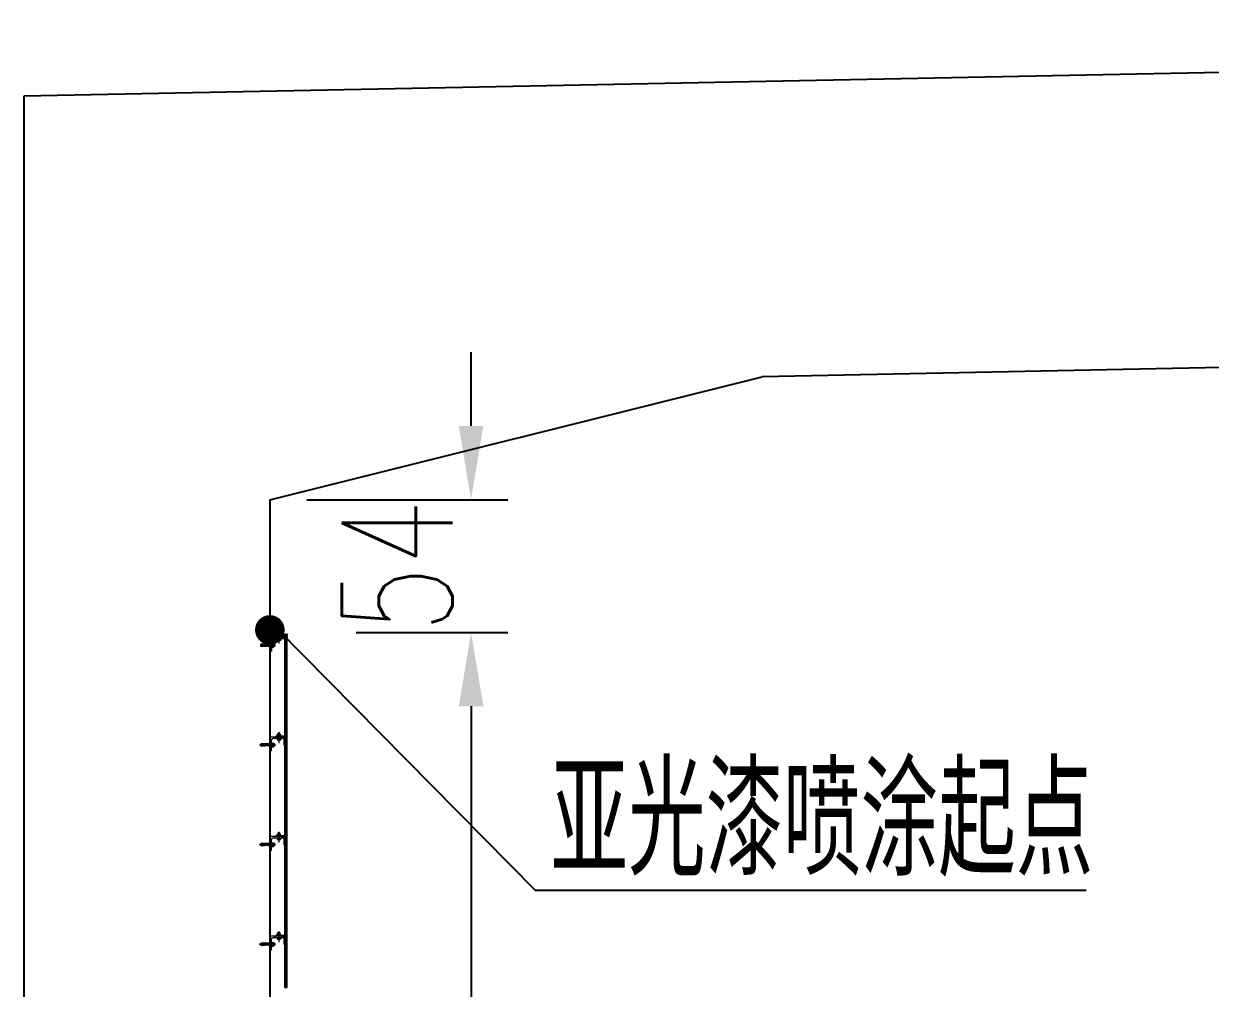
# Model space of a CAD drawing. Header units: millimetres. Extents: x -48690 to 48320, y -25312 to 3911.
# Drawn here: x -14518.8 to -14036.7, y -1602.3 to -1210.2 of the extents above; entities that cross this region are included whole.
import ezdxf

# ---------------------------------------------------------------- set-up
doc = ezdxf.new("R2010")
doc.units = ezdxf.units.MM
doc.header["$LTSCALE"] = 0.25
doc.header["$MEASUREMENT"] = 0
for name, color, linetype in [('DIM', 3, 'Continuous'), ('文字', 7, 'Continuous'), ('次轮廓线', 7, 'Continuous')]:
    doc.layers.add(name, color=color, linetype=linetype)
doc.layers.add('填充线', color=9, linetype='Continuous', lineweight=20)
doc.styles.get("Standard").update_dxf_attribs({"font": 'simplex1.shx', "width": 0.7, "bigfont": 'hztxt.shx'})
doc.dimstyles.new('150', dxfattribs={"dimscale": 15, "dimtxt": 3, "dimasz": 2, "dimexe": 1, "dimexo": 1, "dimgap": 0.5, "dimtad": 1, "dimdec": 1, "dimdsep": 46, "dimtxsty": 'Standard', "dimcen": 0.5, "dimadec": 0, "dimazin": 0, "dimtfac": 1, "dimtdec": 1, "dimtofl": 0, "dimtmove": 2, "dimatfit": 3, "dimfxl": 0, "dimtolj": 1, "dimtzin": 0, "dimarcsym": 0})

# ---------------------------------------------------------------- blocks, each defined once
blk = doc.blocks.new('*D43')
at = {"color": 0, "lineweight": -2}
for p, q in [((-14337.04, -1373.68), (-14337.04, -1343.68)), ((-14403.8, -1403.68), (-14322.04, -1403.68)), ((-14383.7, -1457.68), (-14322.04, -1457.68)), ((-14337.04, -1487.68), (-14337.04, -1517.68))]:
    blk.add_line(p, q, dxfattribs=at)
at = {"color": 0}
for points in [[(-14342.04, -1373.68), (-14332.04, -1373.68), (-14337.04, -1403.68)], [(-14342.04, -1487.68), (-14332.04, -1487.68), (-14337.04, -1457.68)]]:
    blk.add_solid(points, dxfattribs=at)
at = {"layer": 'Defpoints', "color": 0}
for p in [(-14418.8, -1403.68), (-14337.04, -1403.68), (-14398.7, -1457.68)]:
    blk.add_point(p, dxfattribs=at)
at = {"color": 0, "insert": (-14367.04, -1430.68), "char_height": 45, "attachment_point": 5, "rotation": 90}
blk.add_mtext('\\A1;54', dxfattribs=at)
blk = doc.blocks.new('A$C727327BB')
at = {"linetype": 'ByBlock'}
h = blk.add_hatch(dxfattribs=at)
h.set_pattern_fill('ANSI31', color=1, scale=15, style=0)
h.set_pattern_definition([(45, (-206.4395, -190.0115), (-1.325825, 1.325825), [])])
h.paths.add_polyline_path([(-3, 9), (-39, 9, 0.414214), (-40, 8), (-40, 7, 0.414214), (-39, 6), (-3, 6), (-3, -18, 0.414214), (-2, -19), (-1, -19, 0.414214), (0, -18), (0, 18), (7.5, 18), (7.5, 2, 0.414214), (8.5, 1), (9.5, 1, 0.414214), (10.5, 2), (10.5, 20, 0.414214), (9.5, 21), (-2, 21, 0.414214), (-3, 20)])
at = {"linetype": 'Continuous'}
blk.add_line((12, 21), (12, 21), dxfattribs=at)
at = {"linetype": 'Continuous', "const_width": 0.3}
for points in [[(-39, 9, 0.414214), (-40, 8, 0.414214)], [(-40, 7, 0.414214), (-39, 6, 0.414214)], [(-2, 21, 0.414214), (-3, 20, 0.414214)], [(7.5, 2, 0.414214), (8.5, 1, 0.414214)], [(10.5, 20, 0.414214), (9.5, 21, 0.414214)], [(9.5, 1, 0.414214), (10.5, 2, 0.414214)], [(-3, -18, 0.414214), (-2, -19, 0.414214)], [(-1, -19, 0.414214), (0, -18, 0.414214)]]:
    blk.add_lwpolyline(points, format="xyb", dxfattribs=at)
for points in [[(-40, 7), (-40, 8)], [(-39, 9), (-3, 9)], [(-3, 6), (-39, 6)], [(-3, 9), (-3, 20)], [(-3, -18), (-3, 6)], [(-2, 21), (9.5, 21)], [(0, 18), (0, -18)], [(7.5, 18), (0, 18)], [(7.5, 2), (7.5, 18)], [(9.5, 1), (8.5, 1)], [(10.5, 20), (10.5, 2)], [(-1, -19), (-2, -19)]]:
    blk.add_lwpolyline(points, dxfattribs=at)
at = {"layer": 'Defpoints', "color": 0, "linetype": 'ByBlock'}
for p in [(-40, 8), (-2, 21), (8, 20), (-2, -19)]:
    blk.add_point(p, dxfattribs=at)
blk = doc.blocks.new('A$C34480033')
at = {"linetype": 'Continuous'}
h = blk.add_hatch(dxfattribs=at)
h.set_pattern_fill('ANSI31', color=1, scale=15, style=0)
h.set_pattern_definition([(45, (-207.7575, -198.1272), (-1.325825, 1.325825), [])])
h.paths.add_polyline_path([(12.7, 15.9), (12.7, -20.1, 0.414214), (13.7, -21.1), (14.7, -21.1, 0.414214), (15.7, -20.1), (15.7, 17.9, 0.414214), (14.7, 18.9), (-23.3, 18.9, 0.414214), (-24.3, 17.9), (-24.3, 16.9, 0.414214), (-23.3, 15.9)])
for p, q in [((-24.3, 16.9), (-24.3, 17.9)), ((14.7, 18.9), (-23.3, 18.9)), ((12.7, 15.9), (-23.3, 15.9)), ((12.7, -20.1), (12.7, 15.9)), ((15.7, -20.1), (15.7, 17.9))]:
    blk.add_line(p, q, dxfattribs=at)
at = {"linetype": 'Continuous', "const_width": 0.3}
for points in [[(-23.3, 18.9, 0.414214), (-24.3, 17.9, 0.414214)], [(-24.3, 16.9, 0.414214), (-23.3, 15.9, 0.414214)], [(15.7, 17.9, 0.414214), (14.7, 18.9, 0.414214)], [(12.7, -20.1, 0.414214), (13.7, -21.1, 0.414214)], [(14.7, -21.1, 0.414214), (15.7, -20.1, 0.414214)]]:
    blk.add_lwpolyline(points, format="xyb", dxfattribs=at)
for points in [[(-24.3, 17.9), (-24.3, 16.9)], [(14.7, 18.9), (-23.3, 18.9)], [(-23.3, 15.9), (12.7, 15.9)], [(12.7, 15.9), (12.7, -20.1)], [(15.7, -20.1), (15.7, 17.9)], [(13.7, -21.1), (14.7, -21.1)]]:
    blk.add_lwpolyline(points, dxfattribs=at)
at = {"linetype": 'Continuous'}
for centre, start, end in [((-23.3, 17.9), 90, 180), ((-23.3, 16.9), 180, 270), ((14.7, 17.9), 0, 90)]:
    blk.add_arc(centre, 1, start, end, dxfattribs=at)
at = {"layer": 'Defpoints', "color": 0, "linetype": 'ByBlock'}
for p in [(-24.3, 16.9), (-23.3, 18.9), (-23.3, 15.9), (14.7, 18.9), (15.7, 17.9), (14.7, -21.1)]:
    blk.add_point(p, dxfattribs=at)
blk = doc.blocks.new('*D49')
at = {"color": 0, "lineweight": -2}
for p, q in [((-14383.7, -1457.68), (-14322.04, -1457.68)), ((-14337.04, -1487.68), (-14337.04, -1800.68)), ((-14398.7, -1830.68), (-14322.04, -1830.68))]:
    blk.add_line(p, q, dxfattribs=at)
at = {"color": 0}
for points in [[(-14342.04, -1487.68), (-14332.04, -1487.68), (-14337.04, -1457.68)], [(-14342.04, -1800.68), (-14332.04, -1800.68), (-14337.04, -1830.68)]]:
    blk.add_solid(points, dxfattribs=at)
at = {"layer": 'Defpoints', "color": 0}
for p in [(-14398.7, -1457.68), (-14413.7, -1830.68), (-14337.04, -1830.68)]:
    blk.add_point(p, dxfattribs=at)
at = {"color": 0, "insert": (-14367.04, -1644.18), "char_height": 45, "attachment_point": 5, "rotation": 90}
blk.add_mtext('\\A1;373', dxfattribs=at)

msp = doc.modelspace()

# ---------------------------------------------------------------- hatches: boundary and pattern name
msp.add_hatch(color=5).paths.add_polyline_path([(-14412.55, -1458.52), (-14412.08, -1458.52), (-14412.08, -1602), (-14412.55, -1602)])
at = {"layer": '填充线', "ltscale": 5}
h = msp.add_hatch(dxfattribs=at)
h.set_pattern_fill('ANSI37', scale=0.046918, style=0)
h.set_pattern_definition([(315, (-18257.20222, 3269.78129), (-0.1053344507, -0.1053344507), []), (225, (-18257.20222, 3269.78129), (-0.1053344507, 0.1053344507), [])])
h.paths.add_polyline_path([(-14412.61, -1461.53), (-14412.38, -1461.53), (-14412.38, -1460.68), (-14412.61, -1460.68)])
h = msp.add_hatch(dxfattribs=at)
h.set_pattern_fill('ANSI37', scale=0.046918, style=0)
h.set_pattern_definition([(45, (-18257.22307, -6231.64953), (-0.1053344507, 0.1053344507), []), (135, (-18257.22307, -6231.64953), (-0.1053344507, -0.1053344507), [])])
h.paths.add_polyline_path([(-14412.63, -1501.19), (-14412.4, -1501.19), (-14412.4, -1500.34), (-14412.63, -1500.34)])
h = msp.add_hatch(dxfattribs=at)
h.set_pattern_fill('ANSI37', scale=0.046918, style=0)
h.set_pattern_definition([(315, (-18257.22307, 3228.14917), (-0.1053344507, -0.1053344507), []), (225, (-18257.22307, 3228.14917), (-0.1053344507, 0.1053344507), [])])
h.paths.add_polyline_path([(-14412.63, -1503.16), (-14412.4, -1503.16), (-14412.4, -1502.31), (-14412.63, -1502.31)])
h = msp.add_hatch(dxfattribs=at)
h.set_pattern_fill('ANSI37', scale=0.046918, style=0)
h.set_pattern_definition([(45, (-18257.24391, -6272.1556), (-0.1053344507, 0.1053344507), []), (135, (-18257.24391, -6272.1556), (-0.1053344507, -0.1053344507), [])])
h.paths.add_polyline_path([(-14412.65, -1541.69), (-14412.42, -1541.69), (-14412.42, -1540.85), (-14412.65, -1540.85)])
h = msp.add_hatch(dxfattribs=at)
h.set_pattern_fill('ANSI37', scale=0.046918, style=0)
h.set_pattern_definition([(315, (-18257.24391, 3187.6431), (-0.1053344507, -0.1053344507), []), (225, (-18257.24391, 3187.6431), (-0.1053344507, 0.1053344507), [])])
h.paths.add_polyline_path([(-14412.65, -1543.66), (-14412.42, -1543.66), (-14412.42, -1542.82), (-14412.65, -1542.82)])
h = msp.add_hatch(dxfattribs=at)
h.set_pattern_fill('ANSI37', scale=0.046918, style=0)
h.set_pattern_definition([(45, (-18257.26476, -6312.66169), (-0.1053344507, 0.1053344507), []), (135, (-18257.26476, -6312.66169), (-0.1053344507, -0.1053344507), [])])
h.paths.add_polyline_path([(-14412.67, -1582.2), (-14412.44, -1582.2), (-14412.44, -1581.35), (-14412.67, -1581.35)])
h = msp.add_hatch(dxfattribs=at)
h.set_pattern_fill('ANSI37', scale=0.046918, style=0)
h.set_pattern_definition([(315, (-18257.26476, 3147.13701), (-0.1053344507, -0.1053344507), []), (225, (-18257.26476, 3147.13701), (-0.1053344507, 0.1053344507), [])])
h.paths.add_polyline_path([(-14412.67, -1584.17), (-14412.44, -1584.17), (-14412.44, -1583.33), (-14412.67, -1583.33)])

# ---------------------------------------------------------------- linework, layer by layer
at = {"color": 5}
for p, q in [((-14412.55, -1602), (-14412.55, -1458.36)), ((-14412.08, -1602), (-14412.08, -1458.39))]:
    msp.add_line(p, q, dxfattribs=at)
at = {"const_width": 6}
msp.add_lwpolyline([(-14421.8, -1456.62, 1), (-14415.8, -1456.62, 1)], format="xyb", close=True, dxfattribs=at)
at = {"color": 5}
msp.add_lwpolyline([(-14412.55, -1458.52), (-14412.08, -1458.52), (-14412.08, -1602), (-14412.55, -1602)], close=True, dxfattribs=at)
at = {"layer": 'DIM', "color": 7, "ltscale": 100}
for p, q in [((-14415.85, -1456.12), (-14311.02, -1562.43)), ((-14311.02, -1562.43), (-14087.09, -1562.43))]:
    msp.add_line(p, q, dxfattribs=at)
at = {"layer": '填充线', "color": 7, "ltscale": 5}
for p, q in [((-14412.99, -1459.65), (-14418.62, -1459.65)), ((-14418.62, -1465.28), (-14418.62, -1459.65)), ((-14418.05, -1465.28), (-14418.05, -1460.77)), ((-14412.99, -1460.21), (-14417.49, -1460.21)), ((-14416.74, -1460.21), (-14416.74, -1459.65)), ((-14416.06, -1459.37), (-14416.06, -1459.25)), ((-14416.06, -1459.25), (-14414.14, -1459.25)), ((-14415.82, -1458.71), (-14415.63, -1458.6)), ((-14415.82, -1459.14), (-14415.82, -1458.71)), ((-14415.82, -1459.25), (-14415.82, -1459.25)), ((-14415.82, -1459.25), (-14414.38, -1459.25)), ((-14415.82, -1460.32), (-14415.82, -1460.75)), ((-14415.82, -1460.75), (-14415.63, -1460.86)), ((-14415.45, -1458.71), (-14415.63, -1458.6)), ((-14415.63, -1458.6), (-14414.56, -1458.6)), ((-14415.45, -1460.75), (-14415.63, -1460.86)), ((-14415.5, -1458.29), (-14415.42, -1458.14)), ((-14415.5, -1458.29), (-14415.5, -1458.6)), ((-14414.7, -1458.29), (-14415.5, -1458.29)), ((-14415.45, -1459.14), (-14415.45, -1458.71)), ((-14415.45, -1460.32), (-14415.45, -1460.75)), ((-14414.77, -1458.14), (-14415.42, -1458.14)), ((-14415.42, -1458.6), (-14415.42, -1458.29)), ((-14415.1, -1457.68), (-14415.1, -1462.09)), ((-14414.7, -1458.29), (-14414.77, -1458.14)), ((-14414.77, -1458.6), (-14414.77, -1458.29)), ((-14414.75, -1458.71), (-14414.75, -1459.14)), ((-14414.75, -1460.75), (-14414.75, -1460.32)), ((-14414.7, -1458.29), (-14414.7, -1458.6)), ((-14414.38, -1459.14), (-14414.38, -1458.71)), ((-14414.38, -1459.25), (-14414.38, -1459.25)), ((-14414.38, -1460.32), (-14414.38, -1460.75)), ((-14414.14, -1459.37), (-14414.14, -1459.25)), ((-14413.74, -1460.21), (-14413.74, -1459.65)), ((-14412.99, -1460.21), (-14412.99, -1459.65)), ((-14412.39, -1458.98), (-14411.91, -1458.98)), ((-14416.46, -1462.89), (-14422.78, -1462.89)), ((-14419.24, -1462.48), (-14422.33, -1462.31)), ((-14422.33, -1463.46), (-14422.33, -1462.31)), ((-14420.29, -1462.53), (-14422.33, -1462.43)), ((-14420.29, -1463.24), (-14422.33, -1463.34)), ((-14419.24, -1463.29), (-14422.33, -1463.46)), ((-14420.29, -1462.53), (-14420.29, -1462.43)), ((-14420.29, -1463.24), (-14420.29, -1463.35)), ((-14416.86, -1462.48), (-14419.24, -1462.48)), ((-14419.24, -1462.48), (-14419.24, -1463.29)), ((-14419.24, -1462.57), (-14418.05, -1462.57)), ((-14419.24, -1463.21), (-14418.05, -1463.21)), ((-14416.86, -1463.29), (-14419.24, -1463.29)), ((-14418.05, -1461.53), (-14418.62, -1461.53)), ((-14418.05, -1464.25), (-14418.62, -1464.25)), ((-14418.05, -1465.28), (-14418.62, -1465.28)), ((-14418.05, -1461.92), (-14417.93, -1461.92)), ((-14418.05, -1463.85), (-14418.05, -1461.92)), ((-14418.05, -1463.85), (-14417.93, -1463.85)), ((-14417.93, -1463.85), (-14417.93, -1461.92)), ((-14417.93, -1462.16), (-14417.81, -1462.16)), ((-14417.93, -1463.61), (-14417.81, -1463.61)), ((-14417.81, -1463.61), (-14417.81, -1462.16)), ((-14417.71, -1462.16), (-14417.27, -1462.16)), ((-14417.27, -1462.54), (-14417.71, -1462.54)), ((-14417.71, -1463.24), (-14417.27, -1463.24)), ((-14417.71, -1463.61), (-14417.27, -1463.61)), ((-14417.27, -1463.24), (-14417.17, -1463.42)), ((-14417.27, -1463.61), (-14417.17, -1463.42)), ((-14417.17, -1463.42), (-14417.17, -1462.35)), ((-14417.17, -1462.57), (-14416.7, -1462.57)), ((-14416.86, -1462.48), (-14416.71, -1462.56)), ((-14416.86, -1462.48), (-14416.86, -1463.29)), ((-14416.86, -1463.29), (-14416.71, -1463.21)), ((-14416.71, -1462.56), (-14416.71, -1463.21)), ((-14415.63, -1460.86), (-14414.56, -1460.86)), ((-14415.84, -1499.21), (-14415.66, -1499.11)), ((-14415.84, -1499.65), (-14415.84, -1499.21)), ((-14415.66, -1499.11), (-14414.58, -1499.11)), ((-14415.47, -1499.21), (-14415.66, -1499.11)), ((-14415.52, -1498.8), (-14415.44, -1498.65)), ((-14414.72, -1498.8), (-14415.52, -1498.8)), ((-14415.52, -1498.8), (-14415.52, -1499.11)), ((-14415.47, -1499.65), (-14415.47, -1499.21)), ((-14414.79, -1498.65), (-14415.44, -1498.65)), ((-14415.44, -1499.11), (-14415.44, -1498.8)), ((-14415.12, -1498.19), (-14415.12, -1502.6)), ((-14414.72, -1498.8), (-14414.79, -1498.65)), ((-14414.79, -1499.11), (-14414.79, -1498.8)), ((-14414.77, -1499.21), (-14414.77, -1499.65)), ((-14414.72, -1498.8), (-14414.72, -1499.11)), ((-14414.4, -1499.65), (-14414.4, -1499.21)), ((-14416.48, -1503.39), (-14422.8, -1503.39)), ((-14422.35, -1503.97), (-14422.35, -1502.82)), ((-14419.26, -1502.99), (-14422.35, -1502.82)), ((-14420.31, -1503.04), (-14422.35, -1502.94)), ((-14420.31, -1503.75), (-14422.35, -1503.85)), ((-14419.26, -1503.79), (-14422.35, -1503.97)), ((-14420.31, -1503.04), (-14420.31, -1502.93)), ((-14420.31, -1503.75), (-14420.31, -1503.85)), ((-14419.26, -1502.99), (-14419.26, -1503.79)), ((-14416.88, -1502.99), (-14419.26, -1502.99)), ((-14419.26, -1503.07), (-14418.07, -1503.07)), ((-14419.26, -1503.71), (-14418.07, -1503.71)), ((-14416.88, -1503.79), (-14419.26, -1503.79)), ((-14418.64, -1505.79), (-14418.64, -1500.15)), ((-14413.01, -1500.15), (-14418.64, -1500.15)), ((-14418.07, -1502.03), (-14418.64, -1502.03)), ((-14418.07, -1505.79), (-14418.07, -1501.28)), ((-14418.07, -1504.35), (-14418.07, -1502.43)), ((-14418.07, -1502.43), (-14417.95, -1502.43)), ((-14417.95, -1504.35), (-14417.95, -1502.43)), ((-14417.95, -1502.67), (-14417.83, -1502.67)), ((-14417.95, -1504.11), (-14417.83, -1504.11)), ((-14417.83, -1504.11), (-14417.83, -1502.67)), ((-14417.73, -1502.67), (-14417.29, -1502.67)), ((-14417.29, -1503.04), (-14417.73, -1503.04)), ((-14417.73, -1503.74), (-14417.29, -1503.74)), ((-14417.73, -1504.11), (-14417.29, -1504.11)), ((-14413.01, -1500.72), (-14417.51, -1500.72)), ((-14417.29, -1503.74), (-14417.19, -1503.93)), ((-14417.29, -1504.11), (-14417.19, -1503.93)), ((-14417.19, -1503.93), (-14417.19, -1502.86)), ((-14417.19, -1503.07), (-14416.72, -1503.07)), ((-14416.88, -1502.99), (-14416.88, -1503.79)), ((-14416.88, -1502.99), (-14416.73, -1503.07)), ((-14416.88, -1503.79), (-14416.73, -1503.72)), ((-14416.76, -1500.72), (-14416.76, -1500.15)), ((-14416.73, -1503.07), (-14416.73, -1503.72)), ((-14416.08, -1499.75), (-14414.16, -1499.75)), ((-14416.08, -1499.87), (-14416.08, -1499.75)), ((-14415.84, -1499.75), (-14414.4, -1499.75)), ((-14415.84, -1499.75), (-14415.84, -1499.75)), ((-14415.84, -1500.82), (-14415.84, -1501.26)), ((-14415.84, -1501.26), (-14415.66, -1501.36)), ((-14415.47, -1501.26), (-14415.66, -1501.36)), ((-14415.66, -1501.36), (-14414.58, -1501.36)), ((-14415.47, -1500.82), (-14415.47, -1501.26)), ((-14414.77, -1501.26), (-14414.77, -1500.82)), ((-14414.4, -1499.75), (-14414.4, -1499.75)), ((-14414.4, -1500.82), (-14414.4, -1501.26)), ((-14414.16, -1499.87), (-14414.16, -1499.75)), ((-14413.76, -1500.72), (-14413.76, -1500.15)), ((-14413.01, -1500.72), (-14413.01, -1500.15)), ((-14418.07, -1504.75), (-14418.64, -1504.75)), ((-14418.07, -1505.79), (-14418.64, -1505.79)), ((-14418.07, -1504.35), (-14417.95, -1504.35)), ((-14418.66, -1546.29), (-14418.66, -1540.66)), ((-14413.03, -1540.66), (-14418.66, -1540.66)), ((-14418.1, -1542.54), (-14418.66, -1542.54)), ((-14418.1, -1546.29), (-14418.1, -1541.79)), ((-14413.03, -1541.22), (-14417.53, -1541.22)), ((-14416.78, -1541.22), (-14416.78, -1540.66)), ((-14416.1, -1540.26), (-14414.18, -1540.26)), ((-14416.1, -1540.38), (-14416.1, -1540.26)), ((-14415.86, -1539.72), (-14415.68, -1539.61)), ((-14415.86, -1540.15), (-14415.86, -1539.72)), ((-14415.86, -1540.26), (-14414.42, -1540.26)), ((-14415.86, -1540.26), (-14415.86, -1540.26)), ((-14415.86, -1541.33), (-14415.86, -1541.76)), ((-14415.86, -1541.76), (-14415.68, -1541.87)), ((-14415.68, -1539.61), (-14414.6, -1539.61)), ((-14415.49, -1539.72), (-14415.68, -1539.61)), ((-14415.49, -1541.76), (-14415.68, -1541.87)), ((-14415.68, -1541.87), (-14414.6, -1541.87)), ((-14415.54, -1539.31), (-14415.47, -1539.16)), ((-14414.74, -1539.31), (-14415.54, -1539.31)), ((-14415.54, -1539.31), (-14415.54, -1539.61)), ((-14415.49, -1540.15), (-14415.49, -1539.72)), ((-14415.49, -1541.33), (-14415.49, -1541.76)), ((-14414.81, -1539.16), (-14415.47, -1539.16)), ((-14415.47, -1539.61), (-14415.47, -1539.31)), ((-14415.14, -1538.69), (-14415.14, -1543.1)), ((-14414.74, -1539.31), (-14414.81, -1539.16)), ((-14414.81, -1539.61), (-14414.81, -1539.31)), ((-14414.79, -1539.72), (-14414.79, -1540.15)), ((-14414.79, -1541.76), (-14414.79, -1541.33)), ((-14414.74, -1539.31), (-14414.74, -1539.61)), ((-14414.42, -1540.15), (-14414.42, -1539.72)), ((-14414.42, -1540.26), (-14414.42, -1540.26)), ((-14414.42, -1541.33), (-14414.42, -1541.76)), ((-14414.18, -1540.38), (-14414.18, -1540.26)), ((-14413.78, -1541.22), (-14413.78, -1540.66)), ((-14413.03, -1541.22), (-14413.03, -1540.66)), ((-14416.51, -1543.9), (-14422.82, -1543.9)), ((-14422.37, -1544.47), (-14422.37, -1543.33)), ((-14419.28, -1543.5), (-14422.37, -1543.33)), ((-14420.33, -1543.54), (-14422.37, -1543.45)), ((-14420.33, -1544.26), (-14422.37, -1544.35)), ((-14419.28, -1544.3), (-14422.37, -1544.47)), ((-14420.33, -1543.54), (-14420.33, -1543.44)), ((-14420.33, -1544.26), (-14420.33, -1544.36)), ((-14419.28, -1543.5), (-14419.28, -1544.3)), ((-14416.9, -1543.5), (-14419.28, -1543.5)), ((-14419.28, -1543.58), (-14418.1, -1543.58)), ((-14419.28, -1544.22), (-14418.1, -1544.22)), ((-14416.9, -1544.3), (-14419.28, -1544.3)), ((-14418.1, -1545.26), (-14418.66, -1545.26)), ((-14418.1, -1546.29), (-14418.66, -1546.29)), ((-14418.1, -1544.86), (-14418.1, -1542.94)), ((-14418.1, -1542.94), (-14417.98, -1542.94)), ((-14418.1, -1544.86), (-14417.98, -1544.86)), ((-14417.98, -1544.86), (-14417.98, -1542.94)), ((-14417.98, -1543.18), (-14417.85, -1543.18)), ((-14417.98, -1544.62), (-14417.85, -1544.62)), ((-14417.85, -1544.62), (-14417.85, -1543.18)), ((-14417.75, -1543.18), (-14417.32, -1543.18)), ((-14417.32, -1543.55), (-14417.75, -1543.55)), ((-14417.75, -1544.25), (-14417.32, -1544.25)), ((-14417.75, -1544.62), (-14417.32, -1544.62)), ((-14417.32, -1544.25), (-14417.21, -1544.43)), ((-14417.32, -1544.62), (-14417.21, -1544.43)), ((-14417.21, -1544.43), (-14417.21, -1543.36)), ((-14417.21, -1543.58), (-14416.74, -1543.58)), ((-14416.9, -1543.5), (-14416.9, -1544.3)), ((-14416.9, -1543.5), (-14416.75, -1543.57)), ((-14416.9, -1544.3), (-14416.75, -1544.22)), ((-14416.75, -1543.57), (-14416.75, -1544.22)), ((-14418.68, -1586.8), (-14418.68, -1581.17)), ((-14413.05, -1581.17), (-14418.68, -1581.17)), ((-14416.8, -1581.73), (-14416.8, -1581.17)), ((-14416.12, -1580.77), (-14414.2, -1580.77)), ((-14416.12, -1580.89), (-14416.12, -1580.77)), ((-14415.88, -1580.23), (-14415.7, -1580.12)), ((-14415.88, -1580.66), (-14415.88, -1580.23)), ((-14415.88, -1580.77), (-14414.44, -1580.77)), ((-14415.88, -1580.77), (-14415.88, -1580.77)), ((-14415.7, -1580.12), (-14414.62, -1580.12)), ((-14415.51, -1580.23), (-14415.7, -1580.12)), ((-14415.56, -1579.81), (-14415.49, -1579.66)), ((-14414.76, -1579.81), (-14415.56, -1579.81)), ((-14415.56, -1579.81), (-14415.56, -1580.12)), ((-14415.51, -1580.66), (-14415.51, -1580.23)), ((-14414.83, -1579.66), (-14415.49, -1579.66)), ((-14415.49, -1580.12), (-14415.49, -1579.81)), ((-14415.16, -1579.2), (-14415.16, -1583.61)), ((-14414.76, -1579.81), (-14414.83, -1579.66)), ((-14414.83, -1580.12), (-14414.83, -1579.81)), ((-14414.81, -1580.23), (-14414.81, -1580.66)), ((-14414.76, -1579.81), (-14414.76, -1580.12)), ((-14414.44, -1580.66), (-14414.44, -1580.23)), ((-14414.44, -1580.77), (-14414.44, -1580.77)), ((-14414.2, -1580.89), (-14414.2, -1580.77)), ((-14413.8, -1581.73), (-14413.8, -1581.17)), ((-14413.05, -1581.73), (-14413.05, -1581.17)), ((-14416.53, -1584.4), (-14422.84, -1584.4)), ((-14422.39, -1584.98), (-14422.39, -1583.83)), ((-14419.3, -1584), (-14422.39, -1583.83)), ((-14420.36, -1584.05), (-14422.39, -1583.95)), ((-14420.36, -1584.76), (-14422.39, -1584.86)), ((-14419.3, -1584.81), (-14422.39, -1584.98)), ((-14420.36, -1584.05), (-14420.36, -1583.94)), ((-14420.36, -1584.76), (-14420.36, -1584.86)), ((-14419.3, -1584), (-14419.3, -1584.81)), ((-14416.92, -1584), (-14419.3, -1584)), ((-14419.3, -1584.08), (-14418.12, -1584.08)), ((-14419.3, -1584.73), (-14418.12, -1584.73)), ((-14416.92, -1584.81), (-14419.3, -1584.81)), ((-14418.12, -1583.04), (-14418.68, -1583.04)), ((-14418.12, -1585.77), (-14418.68, -1585.77)), ((-14418.12, -1586.8), (-14418.12, -1582.29)), ((-14418.12, -1585.37), (-14418.12, -1583.44)), ((-14418.12, -1583.44), (-14418, -1583.44)), ((-14418.12, -1585.37), (-14418, -1585.37)), ((-14418, -1585.37), (-14418, -1583.44)), ((-14418, -1583.68), (-14417.88, -1583.68)), ((-14418, -1585.13), (-14417.88, -1585.13)), ((-14417.88, -1585.13), (-14417.88, -1583.68)), ((-14417.77, -1583.68), (-14417.34, -1583.68)), ((-14417.34, -1584.05), (-14417.77, -1584.05)), ((-14417.77, -1584.76), (-14417.34, -1584.76)), ((-14417.77, -1585.13), (-14417.34, -1585.13)), ((-14413.05, -1581.73), (-14417.55, -1581.73)), ((-14417.34, -1584.76), (-14417.23, -1584.94)), ((-14417.34, -1585.13), (-14417.23, -1584.94)), ((-14417.23, -1584.94), (-14417.23, -1583.87)), ((-14417.23, -1584.08), (-14416.76, -1584.08)), ((-14416.92, -1584), (-14416.92, -1584.81)), ((-14416.92, -1584), (-14416.77, -1584.08)), ((-14416.92, -1584.81), (-14416.77, -1584.73)), ((-14416.77, -1584.08), (-14416.77, -1584.73)), ((-14415.88, -1581.84), (-14415.88, -1582.27)), ((-14415.88, -1582.27), (-14415.7, -1582.38)), ((-14415.51, -1582.27), (-14415.7, -1582.38)), ((-14415.7, -1582.38), (-14414.62, -1582.38)), ((-14415.51, -1581.84), (-14415.51, -1582.27)), ((-14414.81, -1582.27), (-14414.81, -1581.84)), ((-14414.44, -1581.84), (-14414.44, -1582.27)), ((-14418.12, -1586.8), (-14418.68, -1586.8))]:
    msp.add_line(p, q, dxfattribs=at)
for points in [[(-14412.61, -1461.53), (-14412.38, -1461.53), (-14412.38, -1460.68), (-14412.61, -1460.68)], [(-14412.63, -1500.34), (-14412.4, -1500.34), (-14412.4, -1501.19), (-14412.63, -1501.19)], [(-14412.63, -1503.16), (-14412.4, -1503.16), (-14412.4, -1502.31), (-14412.63, -1502.31)], [(-14412.65, -1540.85), (-14412.42, -1540.85), (-14412.42, -1541.69), (-14412.65, -1541.69)], [(-14412.65, -1543.66), (-14412.42, -1543.66), (-14412.42, -1542.82), (-14412.65, -1542.82)], [(-14412.67, -1581.35), (-14412.44, -1581.35), (-14412.44, -1582.2), (-14412.67, -1582.2)], [(-14412.67, -1584.17), (-14412.44, -1584.17), (-14412.44, -1583.33), (-14412.67, -1583.33)]]:
    msp.add_lwpolyline(points, close=True, dxfattribs=at)
for centre, radius, start, end in [((-14417.49, -1460.77), 0.563, 90, 180), ((-14415.63, -1459.03), 0.214, 209.9944, 330.0056), ((-14415.63, -1460.43), 0.214, 29.9944, 150.0056), ((-14415.1, -1459.23), 0.63, 56.1449, 123.8551), ((-14415.1, -1458.62), 0.63, 236.1437, 303.8563), ((-14415.1, -1460.84), 0.63, 56.1437, 123.8563), ((-14415.1, -1460.23), 0.63, 236.1449, 303.8551), ((-14414.56, -1458.81), 0.214, 30.0079, 149.9921), ((-14414.56, -1459.03), 0.214, 209.9944, 330.0056), ((-14414.56, -1460.43), 0.214, 29.9944, 150.0056), ((-14414.56, -1460.64), 0.214, 210.0079, 329.9921), ((-14417.6, -1462.35), 0.214, 119.9944, 240.0056), ((-14417.18, -1462.89), 0.63, 146.1437, 213.8563), ((-14417.6, -1463.42), 0.214, 119.9944, 240.0056), ((-14417.38, -1462.35), 0.214, 300.0079, 59.9921), ((-14417.8, -1462.89), 0.63, 326.1449, 33.8551), ((-14415.12, -1499.74), 0.63, 56.1449, 123.8551), ((-14414.58, -1499.32), 0.214, 30.0079, 149.9921), ((-14417.51, -1501.28), 0.563, 90, 180), ((-14417.62, -1502.86), 0.214, 119.9944, 240.0056), ((-14417.2, -1503.39), 0.63, 146.1437, 213.8563), ((-14417.62, -1503.93), 0.214, 119.9944, 240.0056), ((-14417.4, -1502.86), 0.214, 300.0079, 59.9921), ((-14417.82, -1503.39), 0.63, 326.1449, 33.8551), ((-14415.66, -1499.54), 0.214, 209.9944, 330.0056), ((-14415.66, -1500.93), 0.214, 29.9944, 150.0056), ((-14415.12, -1499.12), 0.63, 236.1437, 303.8563), ((-14415.12, -1501.35), 0.63, 56.1437, 123.8563), ((-14415.12, -1500.73), 0.63, 236.1449, 303.8551), ((-14414.58, -1499.54), 0.214, 209.9944, 330.0056), ((-14414.58, -1500.93), 0.214, 29.9944, 150.0056), ((-14414.58, -1501.15), 0.214, 210.0079, 329.9921), ((-14417.53, -1541.79), 0.563, 90, 180), ((-14415.68, -1540.05), 0.214, 209.9944, 330.0056), ((-14415.68, -1541.44), 0.214, 29.9944, 150.0056), ((-14415.14, -1540.24), 0.63, 56.1449, 123.8551), ((-14415.14, -1539.63), 0.63, 236.1437, 303.8563), ((-14415.14, -1541.85), 0.63, 56.1437, 123.8563), ((-14415.14, -1541.24), 0.63, 236.1449, 303.8551), ((-14414.6, -1539.83), 0.214, 30.0079, 149.9921), ((-14414.6, -1540.05), 0.214, 209.9944, 330.0056), ((-14414.6, -1541.44), 0.214, 29.9944, 150.0056), ((-14414.6, -1541.66), 0.214, 210.0079, 329.9921), ((-14417.64, -1543.36), 0.214, 119.9944, 240.0056), ((-14417.22, -1543.9), 0.63, 146.1437, 213.8563), ((-14417.64, -1544.43), 0.214, 119.9944, 240.0056), ((-14417.42, -1543.36), 0.214, 300.0079, 59.9921), ((-14417.84, -1543.9), 0.63, 326.1449, 33.8551), ((-14415.7, -1580.55), 0.214, 209.9944, 330.0056), ((-14415.16, -1580.75), 0.63, 56.1449, 123.8551), ((-14415.16, -1580.13), 0.63, 236.1437, 303.8563), ((-14414.62, -1580.33), 0.214, 30.0079, 149.9921), ((-14414.62, -1580.55), 0.214, 209.9944, 330.0056), ((-14417.55, -1582.29), 0.563, 90, 180), ((-14417.66, -1583.87), 0.214, 119.9944, 240.0056), ((-14417.25, -1584.4), 0.63, 146.1437, 213.8563), ((-14417.66, -1584.94), 0.214, 119.9944, 240.0056), ((-14417.44, -1583.87), 0.214, 300.0079, 59.9921), ((-14417.86, -1584.4), 0.63, 326.1449, 33.8551), ((-14415.7, -1581.94), 0.214, 29.9944, 150.0056), ((-14415.16, -1582.36), 0.63, 56.1437, 123.8563), ((-14415.16, -1581.75), 0.63, 236.1449, 303.8551), ((-14414.62, -1581.94), 0.214, 29.9944, 150.0056), ((-14414.62, -1582.16), 0.214, 210.0079, 329.9921)]:
    msp.add_arc(centre, radius, start, end, dxfattribs=at)
for p in [(-14422.8, -1503.39), (-14422.82, -1543.9), (-14422.84, -1584.4)]:
    msp.add_point(p, dxfattribs=at)
at = {"layer": '次轮廓线'}
for p, q in [((-13043.8, -1210.18), (-14518.8, -1239.68)), ((-14518.8, -1239.68), (-14518.8, -1915.68)), ((-13283.8, -1334.98), (-14218.8, -1353.68)), ((-14418.8, -1403.68), (-14218.8, -1353.68)), ((-14418.8, -1403.68), (-14418.8, -1845.68))]:
    msp.add_line(p, q, dxfattribs=at)

# ---------------------------------------------------------------- block references
at = {"layer": '填充线', "color": 7, "ltscale": 5, "xscale": 0.09383647795766592, "yscale": 0.09383647798676975, "zscale": 0.09383647798738703}
for name, p in [('A$C727327BB', (-14412.61, -1460.21)), ('A$C34480033', (-14414.11, -1501.64)), ('A$C34480033', (-14414.13, -1542.15)), ('A$C34480033', (-14414.15, -1582.66))]:
    msp.add_blockref(name, p, dxfattribs=at)

# ---------------------------------------------------------------- texts
at = {"layer": '文字', "insert": (-14194.45, -1534.23), "char_height": 45, "width": 438.3587, "attachment_point": 5}
msp.add_mtext('亚光漆喷涂起点', dxfattribs=at)

# ---------------------------------------------------------------- dimensions: what is measured, and where the dimension line sits
for base, p2, picture, middle in [((-14337.04, -1403.68), (-14418.8, -1403.68), '*D43', (-14367.04, -1430.68)), ((-14337.04, -1830.68), (-14413.7, -1830.68), '*D49', (-14367.04, -1644.18))]:
    dim = msp.add_linear_dim(base=base, p1=(-14398.7, -1457.68), p2=p2, angle=90, dimstyle='150')
    dim.commit()
    dim.dimension.update_dxf_attribs({"geometry": picture, "text_midpoint": middle})

doc.saveas('drawing.dxf')
